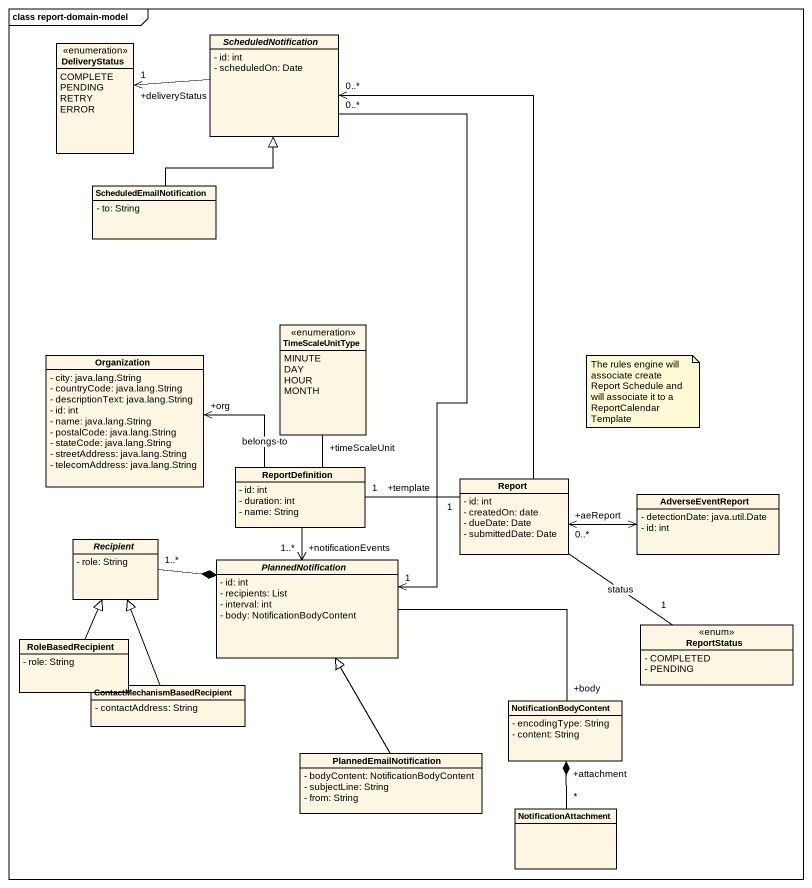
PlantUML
@startuml
mainframe class report-domain-model
hide circle
hide empty members
skinparam classAttributeIconSize 0
enum DeliveryStatus {
  COMPLETE
  PENDING
  RETRY
  ERROR
}
abstract class ScheduledNotification {
  - id: int
  - scheduledOn: Date
}
class ScheduledEmailNotification {
  - to: String
}
enum TimeScaleUnitType {
  MINUTE
  DAY
  HOUR
  MONTH
}
class Organization {
  - city: java.lang.String
  - countryCode: java.lang.String
  - descriptionText: java.lang.String
  - id: int
  - name: java.lang.String
  - postalCode: java.lang.String
  - stateCode: java.lang.String
  - streetAddress: java.lang.String
  - telecomAddress: java.lang.String
}
class ReportDefinition {
  - id: int
  - duration: int
  - name: String
}
class Report {
  - id: int
  - createdOn: date
  - dueDate: Date
  - submittedDate: Date
}
class AdverseEventReport {
  - detectionDate: java.util.Date
  - id: int
}
abstract class Recipient {
  - role: String
}
abstract class PlannedNotification {
  - id: int
  - recipients: List
  - interval: int
  - body: NotificationBodyContent
}
class ReportStatus <<enum>> {
  - COMPLETED
  - PENDING
}
class RoleBasedRecipient {
  - role: String
}
class "ContactMechanismBasedRecipient" as ContactMechanismBasedRecipie {
  - contactAddress: String
}
class NotificationBodyContent {
  - encodingType: String
  - content: String
}
class PlannedEmailNotification {
  - bodyContent: NotificationBodyContent
  - subjectLine: String
  - from: String
}
class NotificationAttachment
ScheduledNotification -left-> "+deliveryStatus\n1" DeliveryStatus
ScheduledNotification "0..*" <-- Report
ScheduledEmailNotification -up-|> ScheduledNotification
Organization "+org" <-right- ReportDefinition : belongs-to
ReportDefinition -up- "+timeScaleUnit" TimeScaleUnitType
ReportDefinition "1" -right- "+template\n1" Report
ReportDefinition --> "+notificationEvents\n1..*" PlannedNotification
Report "+aeReport\n0..*" <-right-> AdverseEventReport
Report -- "1" ReportStatus : status
Recipient "1..*" -right-* PlannedNotification
PlannedNotification "1" <-up- "0..*" ScheduledNotification
PlannedNotification -right- "+body" NotificationBodyContent
RoleBasedRecipient -up-|> Recipient
ContactMechanismBasedRecipie -up-|> Recipient
PlannedEmailNotification -up-|> PlannedNotification
NotificationAttachment "*" -up-* "+attachment" NotificationBodyContent
note as N1
  The rules engine will associate create Report Schedule and will associate it to a ReportCalendarTemplate
end note
@enduml
